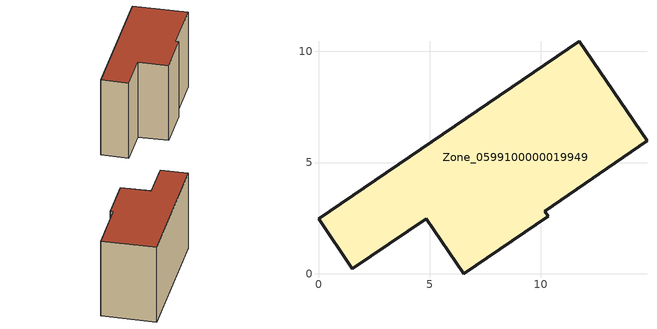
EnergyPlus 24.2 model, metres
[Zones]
Zone_0599100000019949
 floor ground (C_G): 10.17,2.81 10.33,2.58 6.53,0 4.85,2.46 1.53,0.21 0,2.46 11.74,10.45 14.78,5.99 z0
 wall outside (C_F): 11.74,10.45 0,2.46 1.53,0.21 4.85,2.46 6.53,0 10.33,2.58 10.17,2.81 14.78,5.99 11.74,10.45 z0:8.25
 roof outside (C_R): 14.78,5.99 11.74,10.45 0,2.46 1.53,0.21 4.85,2.46 6.53,0 10.33,2.58 10.17,2.81 z8.25
[BUILDING]
Pand.0599100000019949: North Axis=0; Terrain=City; Loads Convergence Tolerance Value=0.04; Temperature Convergence Tolerance Value=0.4; Solar Distribution=FullExterior; Maximum Number of Warmup Days=25; Minimum Number of Warmup Days=1
[Site:Location]
Rotterdam.The.Hague.AP_ZH_NLD Design_Conditions: Latitude=51.96; Longitude=4.45; Time Zone=1; Elevation=-4.5
[SITE:GROUNDTEMPERATURE:BUILDINGSURFACE]
18, 18, 18, 18, 18, 18, 18, 18, 18, 18, 18, 18
[MATERIAL] Thermal Absorptance=0.9; Solar Absorptance=0.7; Visible Absorptance=0.7
Name | Roughness | Thickness | Conductivity | Density | Specific Heat
G.TI.1975-1991 | MediumSmooth | 0.15 | 0.288461 | 540 | 1210
F.TI.1975-1991 | Rough | 0.3 | 0.230769 | 1920 | 840
R.TI.1975-1991 | MediumRough | 0.2 | 0.153846 | 1500 | 1000
[CONSTRUCTION]
C_G: G.TI.1975-1991
C_F: F.TI.1975-1991
C_R: R.TI.1975-1991
[ZONE]
Zone_0599100000019949: Type=1; Multiplier=1; Ceiling Height=Autocalculate; Volume=Autocalculate; Floor Area=autocalculate; Part of Total Floor Area=Yes
[ZONEINFILTRATION:DESIGNFLOWRATE]
Infil_Zone_0599100000019949: Zone or ZoneList or Space or SpaceList=Zone_0599100000019949; Schedule=AlwaysOn; Design Flow Rate Calculation Method=Flow/Area; Flow Rate per Floor Area=0.003; Constant Term Coefficient=1; Temperature Term Coefficient=0; Velocity Term Coefficient=0; Velocity Squared Term Coefficient=0
[HVACTEMPLATE:ZONE:IDEALLOADSAIRSYSTEM]
Zone_0599100000019949: Maximum Heating Supply Air Temperature=50; Minimum Cooling Supply Air Temperature=13; Maximum Heating Supply Air Humidity Ratio=0.0156; Minimum Cooling Supply Air Humidity Ratio=0.0077; Heating Limit=NoLimit; Cooling Limit=NoLimit; Dehumidification Control Type=ConstantSensibleHeatRatio; Cooling Sensible Heat Ratio=0.7; Dehumidification Setpoint=60; Humidification Control Type=None; Humidification Setpoint=30; Outdoor Air Method=None; Outdoor Air Flow Rate per Person=0.00944; Outdoor Air Flow Rate per Zone Floor Area=0; Outdoor Air Flow Rate per Zone=0; Demand Controlled Ventilation Type=None; Outdoor Air Economizer Type=NoEconomizer; Heat Recovery Type=None; Sensible Heat Recovery Effectiveness=0.7; Latent Heat Recovery Effectiveness=0.65
[ZONECONTROL:THERMOSTAT]
ThermostatControl_Zone_0599100000019949: Zone or ZoneList=Zone_0599100000019949; Control Type Schedule=DualSetpointControlType; Control 1=Thermostat_Zone_0599100000019949; Temperature Difference Between Cutout And Setpoint=0
[THERMOSTATSETPOINT:DUALSETPOINT]
Thermostat_Zone_0599100000019949: Heating Setpoint Temperature Schedule=HeatingSetpoint_Zone_0599100000019949; Cooling Setpoint Temperature Schedule=CoolingSetpoint_Zone_0599100000019949
[SCHEDULE:COMPACT]
HeatingSetpoint_Zone_0599100000019949: Through: 12/31, For: AllDays, Until: 24:00, 21
CoolingSetpoint_Zone_0599100000019949: Through: 12/31, For: AllDays, Until: 24:00, 24
DualSetpointControlType: Through: 12/31, For: AllDays, Until: 24:00, 4
AlwaysOn: Through: 12/31, For: AllDays, Until: 24:00, 1
